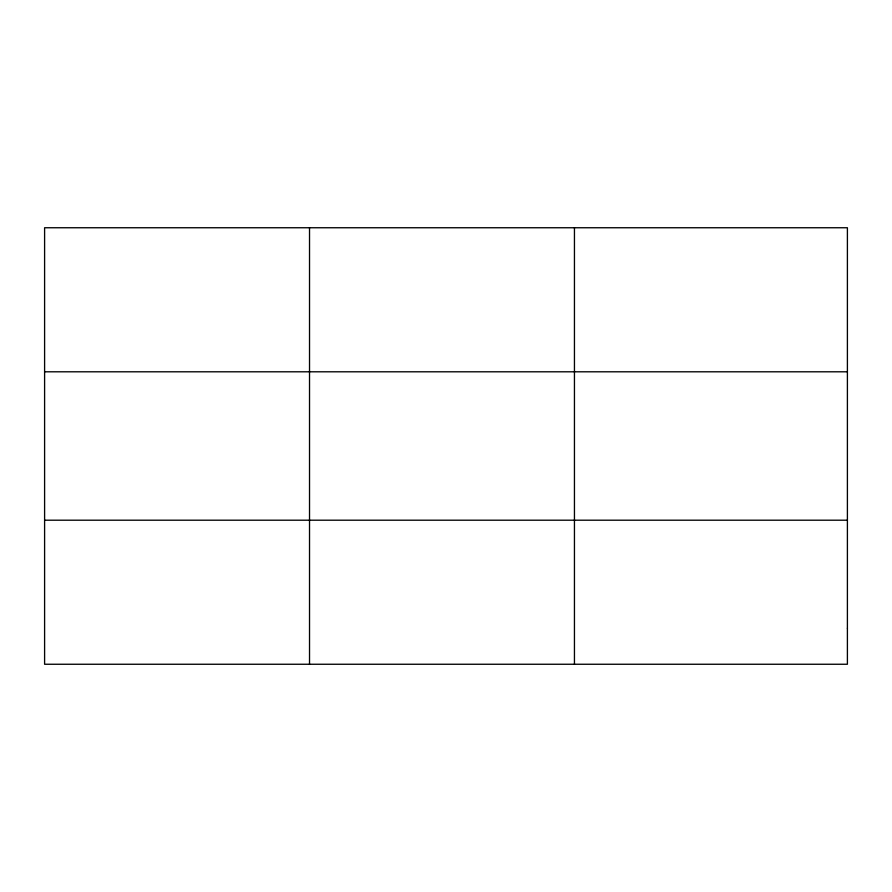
<?xml version="1.0" encoding="UTF-8"?>
<svg xmlns="http://www.w3.org/2000/svg" width="892" height="892" viewBox="0 0 892 892"><rect width="100%" height="100%" fill="white"/><g stroke="black" fill="none" stroke-linecap="round" stroke-linejoin="round"><path stroke-width="1.34" d="M309.524 227.75L309.524 664.25M574.448 227.75L574.448 664.25M44.6 371.797L847.4 371.797M44.6 520.203L847.4 520.203M847.4 628.236L847.4 664.25L44.6 664.25L44.6 227.75L847.4 227.75L847.4 628.236"/></g></svg>
